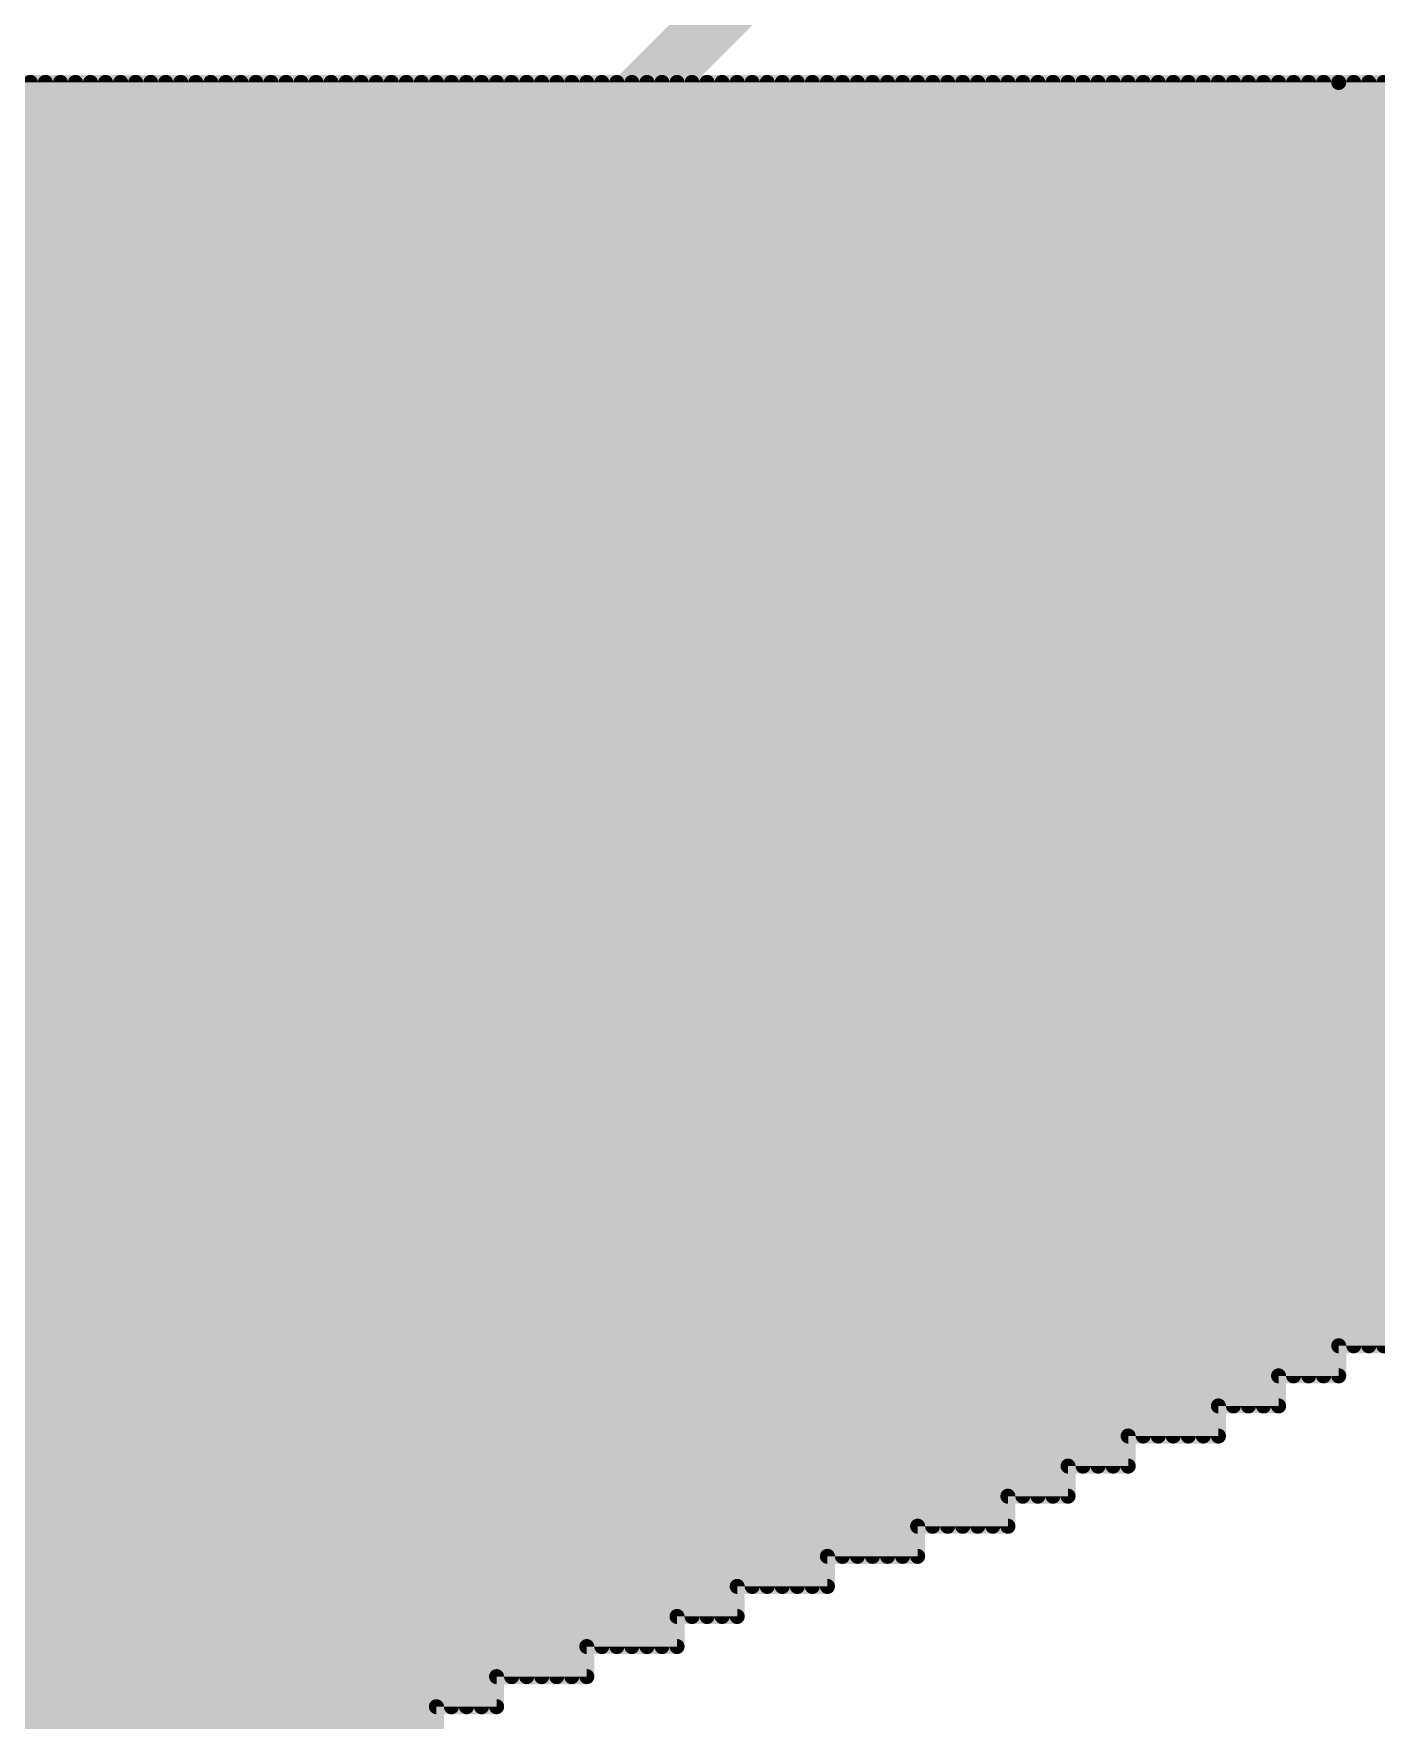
# Model space of a CAD drawing. Extents: x -0.2 to 50.2, y -0.2 to 50.2.
# Drawn here: x 17.04 to 22.84, y 11.49 to 18.78 of the extents above; entities that cross this region are included whole.
import ezdxf

# ---------------------------------------------------------------- set-up
doc = ezdxf.new("R2010")
doc.units = 0
doc.layers.add('1', color=22, linetype='CONTINUOUS')

msp = doc.modelspace()

# ---------------------------------------------------------------- linework, layer by layer
at = {"layer": '1'}
for points, const_width in [([(20.23, 19.08), (19, 17.85)], 0.254), ([(22.674, 18.5649), (1.6351, 18.5649)], 0.0649), ([(17.0245, 18.5649), (17.0245, 10.9026)], 0.0649), ([(17.0894, 18.5649), (17.0894, 10.9026)], 0.0649), ([(17.1544, 18.5649), (17.1544, 10.9026)], 0.0649), ([(17.2193, 18.5649), (17.2193, 10.9026)], 0.0649), ([(17.2843, 18.5649), (17.2843, 11.0325)], 0.0649), ([(17.3492, 18.5649), (17.3492, 11.0325)], 0.0649), ([(17.4141, 18.5649), (17.4141, 11.0325)], 0.0649), ([(17.4791, 18.5649), (17.4791, 11.0325)], 0.0649), ([(17.544, 18.5649), (17.544, 11.0325)], 0.0649), ([(17.6089, 18.5649), (17.6089, 11.0325)], 0.0649), ([(17.6739, 18.5649), (17.6739, 11.1623)], 0.0649), ([(17.7388, 18.5649), (17.7388, 11.1623)], 0.0649), ([(17.8037, 18.5649), (17.8037, 11.1623)], 0.0649), ([(17.8687, 18.5649), (17.8687, 11.1623)], 0.0649), ([(17.9336, 18.5649), (17.9336, 11.1623)], 0.0649), ([(17.9985, 18.5649), (17.9985, 11.1623)], 0.0649), ([(18.0635, 18.5649), (18.0635, 11.2922)], 0.0649), ([(18.1284, 18.5649), (18.1284, 11.2922)], 0.0649), ([(18.1933, 18.5649), (18.1933, 11.2922)], 0.0649), ([(18.2583, 18.5649), (18.2583, 11.2922)], 0.0649), ([(18.3232, 18.5649), (18.3232, 11.2922)], 0.0649), ([(18.3881, 18.5649), (18.3881, 11.2922)], 0.0649), ([(18.4531, 18.5649), (18.4531, 11.4221)], 0.0649), ([(18.518, 18.5649), (18.518, 11.4221)], 0.0649), ([(18.5829, 18.5649), (18.5829, 11.4221)], 0.0649), ([(18.6479, 18.5649), (18.6479, 11.4221)], 0.0649), ([(18.7128, 18.5649), (18.7128, 11.4221)], 0.0649), ([(18.7777, 18.5649), (18.7777, 11.4221)], 0.0649), ([(18.8427, 18.5649), (18.8427, 11.5519)], 0.0649), ([(18.9076, 18.5649), (18.9076, 11.5519)], 0.0649), ([(18.9725, 18.5649), (18.9725, 11.5519)], 0.0649), ([(19.0375, 18.5649), (19.0375, 11.5519)], 0.0649), ([(19.1024, 18.5649), (19.1024, 11.6818)], 0.0649), ([(19.1673, 18.5649), (19.1673, 11.6818)], 0.0649), ([(19.2323, 18.5649), (19.2323, 11.6818)], 0.0649), ([(19.2972, 18.5649), (19.2972, 11.6818)], 0.0649), ([(19.3621, 18.5649), (19.3621, 11.6818)], 0.0649), ([(19.4271, 18.5649), (19.4271, 11.6818)], 0.0649), ([(19.492, 18.5649), (19.492, 11.8117)], 0.0649), ([(19.557, 18.5649), (19.557, 11.8117)], 0.0649), ([(19.6219, 18.5649), (19.6219, 11.8117)], 0.0649), ([(19.6868, 18.5649), (19.6868, 11.8117)], 0.0649), ([(19.7518, 18.5649), (19.7518, 11.8117)], 0.0649), ([(19.8167, 18.5649), (19.8167, 11.8117)], 0.0649), ([(19.8816, 18.5649), (19.8816, 11.9416)], 0.0649), ([(19.9466, 18.5649), (19.9466, 11.9416)], 0.0649), ([(20.0115, 18.5649), (20.0115, 11.9416)], 0.0649), ([(20.0764, 18.5649), (20.0764, 11.9416)], 0.0649), ([(20.1414, 18.5649), (20.1414, 12.0714)], 0.0649), ([(20.2063, 18.5649), (20.2063, 12.0714)], 0.0649), ([(20.2712, 18.5649), (20.2712, 12.0714)], 0.0649), ([(20.3362, 18.5649), (20.3362, 12.0714)], 0.0649), ([(20.4011, 18.5649), (20.4011, 12.0714)], 0.0649), ([(20.466, 18.5649), (20.466, 12.0714)], 0.0649), ([(20.531, 18.5649), (20.531, 12.2013)], 0.0649), ([(20.5959, 18.5649), (20.5959, 12.2013)], 0.0649), ([(20.6608, 18.5649), (20.6608, 12.2013)], 0.0649), ([(20.7258, 18.5649), (20.7258, 12.2013)], 0.0649), ([(20.7907, 18.5649), (20.7907, 12.2013)], 0.0649), ([(20.8556, 18.5649), (20.8556, 12.2013)], 0.0649), ([(20.9206, 18.5649), (20.9206, 12.3312)], 0.0649), ([(20.9855, 18.5649), (20.9855, 12.3312)], 0.0649), ([(21.0504, 18.5649), (21.0504, 12.3312)], 0.0649), ([(21.1154, 18.5649), (21.1154, 12.3312)], 0.0649), ([(21.1803, 18.5649), (21.1803, 12.3312)], 0.0649), ([(21.2452, 18.5649), (21.2452, 12.3312)], 0.0649), ([(21.3102, 18.5649), (21.3102, 12.461)], 0.0649), ([(21.3751, 18.5649), (21.3751, 12.461)], 0.0649), ([(21.44, 18.5649), (21.44, 12.461)], 0.0649), ([(21.505, 18.5649), (21.505, 12.461)], 0.0649), ([(21.5699, 18.5649), (21.5699, 12.5909)], 0.0649), ([(21.6349, 18.5649), (21.6349, 12.5909)], 0.0649), ([(21.6998, 18.5649), (21.6998, 12.5909)], 0.0649), ([(21.7647, 18.5649), (21.7647, 12.5909)], 0.0649), ([(21.8297, 18.5649), (21.8297, 12.7208)], 0.0649), ([(21.8946, 18.5649), (21.8946, 12.7208)], 0.0649), ([(21.9595, 18.5649), (21.9595, 12.7208)], 0.0649), ([(22.0245, 18.5649), (22.0245, 12.7208)], 0.0649), ([(22.0894, 18.5649), (22.0894, 12.7208)], 0.0649), ([(22.1543, 18.5649), (22.1543, 12.7208)], 0.0649), ([(22.2193, 18.5649), (22.2193, 12.8506)], 0.0649), ([(22.2842, 18.5649), (22.2842, 12.8506)], 0.0649), ([(22.3491, 18.5649), (22.3491, 12.8506)], 0.0649), ([(22.4141, 18.5649), (22.4141, 12.8506)], 0.0649), ([(22.479, 18.5649), (22.479, 12.9805)], 0.0649), ([(22.5439, 18.5649), (22.5439, 12.9805)], 0.0649), ([(22.6089, 18.5649), (22.6089, 12.9805)], 0.0649), ([(22.6738, 18.5649), (22.6738, 12.9805)], 0.0649), ([(28.648, 18.5649), (22.674, 18.5649)], 0.0649), ([(22.7387, 18.5649), (22.7387, 13.1104)], 0.0649), ([(22.8037, 18.5649), (22.8037, 13.1104)], 0.0649), ([(22.8686, 18.5649), (22.8686, 13.1104)], 0.0649), ([(19, 17.85), (2.0253, 17.85)], 0.254), ([(22.674, 12.9805), (22.674, 13.1104)], 0.0649), ([(22.674, 13.1104), (22.9338, 13.1104)], 0.0649), ([(22.4143, 12.8506), (22.4143, 12.9805)], 0.0649), ([(22.4143, 12.9805), (22.674, 12.9805)], 0.0649), ([(22.1545, 12.7208), (22.1545, 12.8506)], 0.0649), ([(22.1545, 12.8506), (22.4143, 12.8506)], 0.0649), ([(21.7649, 12.5909), (21.7649, 12.7208)], 0.0649), ([(21.7649, 12.7208), (22.1545, 12.7208)], 0.0649), ([(21.5052, 12.461), (21.5052, 12.5909)], 0.0649), ([(21.5052, 12.5909), (21.7649, 12.5909)], 0.0649), ([(21.2455, 12.3312), (21.2455, 12.461)], 0.0649), ([(21.2455, 12.461), (21.5052, 12.461)], 0.0649), ([(20.8558, 12.2013), (20.8558, 12.3312)], 0.0649), ([(20.8558, 12.3312), (21.2455, 12.3312)], 0.0649), ([(20.4662, 12.0714), (20.4662, 12.2013)], 0.0649), ([(20.4662, 12.2013), (20.8558, 12.2013)], 0.0649), ([(20.0766, 11.9416), (20.0766, 12.0714)], 0.0649), ([(20.0766, 12.0714), (20.4662, 12.0714)], 0.0649), ([(19.8169, 11.8117), (19.8169, 11.9416)], 0.0649), ([(19.8169, 11.9416), (20.0766, 11.9416)], 0.0649), ([(19.4273, 11.6818), (19.4273, 11.8117)], 0.0649), ([(19.4273, 11.8117), (19.8169, 11.8117)], 0.0649), ([(19.0377, 11.5519), (19.0377, 11.6818)], 0.0649), ([(19.0377, 11.6818), (19.4273, 11.6818)], 0.0649), ([(18.7779, 11.4221), (18.7779, 11.5519)], 0.0649), ([(18.7779, 11.5519), (19.0377, 11.5519)], 0.0649)]:
    msp.add_lwpolyline(points, dxfattribs=dict(at, const_width=const_width))
for points, const_width in [([(17.0407, 18.5649, 1), (17.0083, 18.5649)], 0.0325), ([(17.1057, 18.5649, 1), (17.0732, 18.5649)], 0.0325), ([(17.1706, 18.5649, 1), (17.1381, 18.5649)], 0.0325), ([(17.2355, 18.5649, 1), (17.2031, 18.5649)], 0.0325), ([(17.3005, 18.5649, 1), (17.268, 18.5649)], 0.0325), ([(17.3654, 18.5649, 1), (17.333, 18.5649)], 0.0325), ([(17.4304, 18.5649, 1), (17.3979, 18.5649)], 0.0325), ([(17.4953, 18.5649, 1), (17.4628, 18.5649)], 0.0325), ([(17.5602, 18.5649, 1), (17.5278, 18.5649)], 0.0325), ([(17.6252, 18.5649, 1), (17.5927, 18.5649)], 0.0325), ([(17.6901, 18.5649, 1), (17.6576, 18.5649)], 0.0325), ([(17.755, 18.5649, 1), (17.7226, 18.5649)], 0.0325), ([(17.82, 18.5649, 1), (17.7875, 18.5649)], 0.0325), ([(17.8849, 18.5649, 1), (17.8524, 18.5649)], 0.0325), ([(17.9498, 18.5649, 1), (17.9174, 18.5649)], 0.0325), ([(18.0148, 18.5649, 1), (17.9823, 18.5649)], 0.0325), ([(18.0797, 18.5649, 1), (18.0472, 18.5649)], 0.0325), ([(18.1446, 18.5649, 1), (18.1122, 18.5649)], 0.0325), ([(18.2096, 18.5649, 1), (18.1771, 18.5649)], 0.0325), ([(18.2745, 18.5649, 1), (18.242, 18.5649)], 0.0325), ([(18.3394, 18.5649, 1), (18.307, 18.5649)], 0.0325), ([(18.4044, 18.5649, 1), (18.3719, 18.5649)], 0.0325), ([(18.4693, 18.5649, 1), (18.4368, 18.5649)], 0.0325), ([(18.5342, 18.5649, 1), (18.5018, 18.5649)], 0.0325), ([(18.5992, 18.5649, 1), (18.5667, 18.5649)], 0.0325), ([(18.6641, 18.5649, 1), (18.6316, 18.5649)], 0.0325), ([(18.729, 18.5649, 1), (18.6966, 18.5649)], 0.0325), ([(18.794, 18.5649, 1), (18.7615, 18.5649)], 0.0325), ([(18.8589, 18.5649, 1), (18.8264, 18.5649)], 0.0325), ([(18.9238, 18.5649, 1), (18.8914, 18.5649)], 0.0325), ([(18.9888, 18.5649, 1), (18.9563, 18.5649)], 0.0325), ([(19.0537, 18.5649, 1), (19.0212, 18.5649)], 0.0325), ([(19.1186, 18.5649, 1), (19.0862, 18.5649)], 0.0325), ([(19.1836, 18.5649, 1), (19.1511, 18.5649)], 0.0325), ([(19.2485, 18.5649, 1), (19.216, 18.5649)], 0.0325), ([(19.3134, 18.5649, 1), (19.281, 18.5649)], 0.0325), ([(19.3784, 18.5649, 1), (19.3459, 18.5649)], 0.0325), ([(19.4433, 18.5649, 1), (19.4109, 18.5649)], 0.0325), ([(19.5083, 18.5649, 1), (19.4758, 18.5649)], 0.0325), ([(19.5732, 18.5649, 1), (19.5407, 18.5649)], 0.0325), ([(19.6381, 18.5649, 1), (19.6057, 18.5649)], 0.0325), ([(19.7031, 18.5649, 1), (19.6706, 18.5649)], 0.0325), ([(19.768, 18.5649, 1), (19.7355, 18.5649)], 0.0325), ([(19.8329, 18.5649, 1), (19.8005, 18.5649)], 0.0325), ([(19.8979, 18.5649, 1), (19.8654, 18.5649)], 0.0325), ([(19.9628, 18.5649, 1), (19.9303, 18.5649)], 0.0325), ([(20.0277, 18.5649, 1), (19.9953, 18.5649)], 0.0325), ([(20.0927, 18.5649, 1), (20.0602, 18.5649)], 0.0325), ([(20.1576, 18.5649, 1), (20.1251, 18.5649)], 0.0325), ([(20.2225, 18.5649, 1), (20.1901, 18.5649)], 0.0325), ([(20.2875, 18.5649, 1), (20.255, 18.5649)], 0.0325), ([(20.3524, 18.5649, 1), (20.3199, 18.5649)], 0.0325), ([(20.4173, 18.5649, 1), (20.3849, 18.5649)], 0.0325), ([(20.4823, 18.5649, 1), (20.4498, 18.5649)], 0.0325), ([(20.5472, 18.5649, 1), (20.5147, 18.5649)], 0.0325), ([(20.6121, 18.5649, 1), (20.5797, 18.5649)], 0.0325), ([(20.6771, 18.5649, 1), (20.6446, 18.5649)], 0.0325), ([(20.742, 18.5649, 1), (20.7095, 18.5649)], 0.0325), ([(20.8069, 18.5649, 1), (20.7745, 18.5649)], 0.0325), ([(20.8719, 18.5649, 1), (20.8394, 18.5649)], 0.0325), ([(20.9368, 18.5649, 1), (20.9043, 18.5649)], 0.0325), ([(21.0017, 18.5649, 1), (20.9693, 18.5649)], 0.0325), ([(21.0667, 18.5649, 1), (21.0342, 18.5649)], 0.0325), ([(21.1316, 18.5649, 1), (21.0991, 18.5649)], 0.0325), ([(21.1965, 18.5649, 1), (21.1641, 18.5649)], 0.0325), ([(21.2615, 18.5649, 1), (21.229, 18.5649)], 0.0325), ([(21.3264, 18.5649, 1), (21.2939, 18.5649)], 0.0325), ([(21.3913, 18.5649, 1), (21.3589, 18.5649)], 0.0325), ([(21.4563, 18.5649, 1), (21.4238, 18.5649)], 0.0325), ([(21.5212, 18.5649, 1), (21.4888, 18.5649)], 0.0325), ([(21.5862, 18.5649, 1), (21.5537, 18.5649)], 0.0325), ([(21.6511, 18.5649, 1), (21.6186, 18.5649)], 0.0325), ([(21.716, 18.5649, 1), (21.6836, 18.5649)], 0.0325), ([(21.781, 18.5649, 1), (21.7485, 18.5649)], 0.0325), ([(21.8459, 18.5649, 1), (21.8134, 18.5649)], 0.0325), ([(21.9108, 18.5649, 1), (21.8784, 18.5649)], 0.0325), ([(21.9758, 18.5649, 1), (21.9433, 18.5649)], 0.0325), ([(22.0407, 18.5649, 1), (22.0082, 18.5649)], 0.0325), ([(22.1056, 18.5649, 1), (22.0732, 18.5649)], 0.0325), ([(22.1706, 18.5649, 1), (22.1381, 18.5649)], 0.0325), ([(22.2355, 18.5649, 1), (22.203, 18.5649)], 0.0325), ([(22.3004, 18.5649, 1), (22.268, 18.5649)], 0.0325), ([(22.3654, 18.5649, 1), (22.3329, 18.5649)], 0.0325), ([(22.4303, 18.5649, 1), (22.3978, 18.5649)], 0.0325), ([(22.4952, 18.5649, 1), (22.4628, 18.5649)], 0.0325), ([(22.5602, 18.5649, 1), (22.5277, 18.5649)], 0.0325), ([(22.6251, 18.5649, 1), (22.5926, 18.5649)], 0.0325), ([(22.69, 18.5649, 1), (22.6576, 18.5649)], 0.0325), ([(22.674, 18.5812, 1), (22.674, 18.5487)], 0.0325), ([(22.674, 18.5487, 1), (22.674, 18.5812)], 0.0325), ([(22.755, 18.5649, 1), (22.7225, 18.5649)], 0.0325), ([(22.8199, 18.5649, 1), (22.7874, 18.5649)], 0.0325), ([(22.8848, 18.5649, 1), (22.8524, 18.5649)], 0.0325), ([(18.9551, 17.8949, 1), (19.0449, 17.8051)], 0.127), ([(19, 17.7865, 1), (19, 17.9135)], 0.127), ([(22.6903, 13.1104, 1), (22.6578, 13.1104)], 0.0325), ([(22.674, 13.1266, 1), (22.674, 13.0942)], 0.0325), ([(22.7225, 13.1104, 1), (22.755, 13.1104)], 0.0325), ([(22.7874, 13.1104, 1), (22.8199, 13.1104)], 0.0325), ([(22.8524, 13.1104, 1), (22.8848, 13.1104)], 0.0325), ([(22.4305, 12.9805, 1), (22.398, 12.9805)], 0.0325), ([(22.4143, 12.9968, 1), (22.4143, 12.9643)], 0.0325), ([(22.4628, 12.9805, 1), (22.4952, 12.9805)], 0.0325), ([(22.5277, 12.9805, 1), (22.5602, 12.9805)], 0.0325), ([(22.5926, 12.9805, 1), (22.6251, 12.9805)], 0.0325), ([(22.6576, 12.9805, 1), (22.69, 12.9805)], 0.0325), ([(22.6578, 12.9805, 1), (22.6903, 12.9805)], 0.0325), ([(22.674, 12.9643, 1), (22.674, 12.9968)], 0.0325), ([(22.1545, 12.8669, 1), (22.1545, 12.8344)], 0.0325), ([(22.1708, 12.8506, 1), (22.1383, 12.8506)], 0.0325), ([(22.203, 12.8506, 1), (22.2355, 12.8506)], 0.0325), ([(22.268, 12.8506, 1), (22.3004, 12.8506)], 0.0325), ([(22.3329, 12.8506, 1), (22.3654, 12.8506)], 0.0325), ([(22.3978, 12.8506, 1), (22.4303, 12.8506)], 0.0325), ([(22.398, 12.8506, 1), (22.4305, 12.8506)], 0.0325), ([(22.4143, 12.8344, 1), (22.4143, 12.8669)], 0.0325), ([(21.7649, 12.737, 1), (21.7649, 12.7045)], 0.0325), ([(21.7812, 12.7208, 1), (21.7487, 12.7208)], 0.0325), ([(22.1545, 12.7045, 1), (22.1545, 12.737)], 0.0325), ([(21.8134, 12.7208, 1), (21.8459, 12.7208)], 0.0325), ([(21.8784, 12.7208, 1), (21.9108, 12.7208)], 0.0325), ([(21.9433, 12.7208, 1), (21.9758, 12.7208)], 0.0325), ([(22.0082, 12.7208, 1), (22.0407, 12.7208)], 0.0325), ([(22.0732, 12.7208, 1), (22.1056, 12.7208)], 0.0325), ([(22.1381, 12.7208, 1), (22.1706, 12.7208)], 0.0325), ([(22.1383, 12.7208, 1), (22.1708, 12.7208)], 0.0325), ([(21.5052, 12.6071, 1), (21.5052, 12.5747)], 0.0325), ([(21.5214, 12.5909, 1), (21.489, 12.5909)], 0.0325), ([(21.5537, 12.5909, 1), (21.5862, 12.5909)], 0.0325), ([(21.6186, 12.5909, 1), (21.6511, 12.5909)], 0.0325), ([(21.6836, 12.5909, 1), (21.716, 12.5909)], 0.0325), ([(21.7485, 12.5909, 1), (21.781, 12.5909)], 0.0325), ([(21.7487, 12.5909, 1), (21.7812, 12.5909)], 0.0325), ([(21.7649, 12.5747, 1), (21.7649, 12.6071)], 0.0325), ([(21.2617, 12.461, 1), (21.2292, 12.461)], 0.0325), ([(21.2455, 12.4773, 1), (21.2455, 12.4448)], 0.0325), ([(21.2939, 12.461, 1), (21.3264, 12.461)], 0.0325), ([(21.3589, 12.461, 1), (21.3913, 12.461)], 0.0325), ([(21.4238, 12.461, 1), (21.4563, 12.461)], 0.0325), ([(21.4888, 12.461, 1), (21.5212, 12.461)], 0.0325), ([(21.489, 12.461, 1), (21.5214, 12.461)], 0.0325), ([(21.5052, 12.4448, 1), (21.5052, 12.4773)], 0.0325), ([(20.8558, 12.3474, 1), (20.8558, 12.3149)], 0.0325), ([(20.8721, 12.3312, 1), (20.8396, 12.3312)], 0.0325), ([(20.9043, 12.3312, 1), (20.9368, 12.3312)], 0.0325), ([(20.9693, 12.3312, 1), (21.0017, 12.3312)], 0.0325), ([(21.0342, 12.3312, 1), (21.0667, 12.3312)], 0.0325), ([(21.0991, 12.3312, 1), (21.1316, 12.3312)], 0.0325), ([(21.1641, 12.3312, 1), (21.1965, 12.3312)], 0.0325), ([(21.229, 12.3312, 1), (21.2615, 12.3312)], 0.0325), ([(21.2292, 12.3312, 1), (21.2617, 12.3312)], 0.0325), ([(21.2455, 12.3149, 1), (21.2455, 12.3474)], 0.0325), ([(20.4825, 12.2013, 1), (20.45, 12.2013)], 0.0325), ([(20.4662, 12.2175, 1), (20.4662, 12.1851)], 0.0325), ([(20.8558, 12.1851, 1), (20.8558, 12.2175)], 0.0325), ([(20.5147, 12.2013, 1), (20.5472, 12.2013)], 0.0325), ([(20.5797, 12.2013, 1), (20.6121, 12.2013)], 0.0325), ([(20.6446, 12.2013, 1), (20.6771, 12.2013)], 0.0325), ([(20.7095, 12.2013, 1), (20.742, 12.2013)], 0.0325), ([(20.7745, 12.2013, 1), (20.8069, 12.2013)], 0.0325), ([(20.8394, 12.2013, 1), (20.8719, 12.2013)], 0.0325), ([(20.8396, 12.2013, 1), (20.8721, 12.2013)], 0.0325), ([(20.0766, 12.0877, 1), (20.0766, 12.0552)], 0.0325), ([(20.0929, 12.0714, 1), (20.0604, 12.0714)], 0.0325), ([(20.4662, 12.0552, 1), (20.4662, 12.0877)], 0.0325), ([(20.1251, 12.0714, 1), (20.1576, 12.0714)], 0.0325), ([(20.1901, 12.0714, 1), (20.2225, 12.0714)], 0.0325), ([(20.255, 12.0714, 1), (20.2875, 12.0714)], 0.0325), ([(20.3199, 12.0714, 1), (20.3524, 12.0714)], 0.0325), ([(20.3849, 12.0714, 1), (20.4173, 12.0714)], 0.0325), ([(20.4498, 12.0714, 1), (20.4823, 12.0714)], 0.0325), ([(20.45, 12.0714, 1), (20.4825, 12.0714)], 0.0325), ([(19.8331, 11.9416, 1), (19.8006, 11.9416)], 0.0325), ([(19.8169, 11.9578, 1), (19.8169, 11.9253)], 0.0325), ([(19.8654, 11.9416, 1), (19.8979, 11.9416)], 0.0325), ([(19.9303, 11.9416, 1), (19.9628, 11.9416)], 0.0325), ([(19.9953, 11.9416, 1), (20.0277, 11.9416)], 0.0325), ([(20.0602, 11.9416, 1), (20.0927, 11.9416)], 0.0325), ([(20.0604, 11.9416, 1), (20.0929, 11.9416)], 0.0325), ([(20.0766, 11.9253, 1), (20.0766, 11.9578)], 0.0325), ([(19.4435, 11.8117, 1), (19.411, 11.8117)], 0.0325), ([(19.4273, 11.8279, 1), (19.4273, 11.7955)], 0.0325), ([(19.4758, 11.8117, 1), (19.5083, 11.8117)], 0.0325), ([(19.5407, 11.8117, 1), (19.5732, 11.8117)], 0.0325), ([(19.6057, 11.8117, 1), (19.6381, 11.8117)], 0.0325), ([(19.6706, 11.8117, 1), (19.7031, 11.8117)], 0.0325), ([(19.7355, 11.8117, 1), (19.768, 11.8117)], 0.0325), ([(19.8005, 11.8117, 1), (19.8329, 11.8117)], 0.0325), ([(19.8006, 11.8117, 1), (19.8331, 11.8117)], 0.0325), ([(19.8169, 11.7955, 1), (19.8169, 11.8279)], 0.0325), ([(19.0539, 11.6818, 1), (19.0214, 11.6818)], 0.0325), ([(19.0377, 11.6981, 1), (19.0377, 11.6656)], 0.0325), ([(19.0862, 11.6818, 1), (19.1186, 11.6818)], 0.0325), ([(19.1511, 11.6818, 1), (19.1836, 11.6818)], 0.0325), ([(19.216, 11.6818, 1), (19.2485, 11.6818)], 0.0325), ([(19.281, 11.6818, 1), (19.3134, 11.6818)], 0.0325), ([(19.3459, 11.6818, 1), (19.3784, 11.6818)], 0.0325), ([(19.4109, 11.6818, 1), (19.4433, 11.6818)], 0.0325), ([(19.411, 11.6818, 1), (19.4435, 11.6818)], 0.0325), ([(19.4273, 11.6656, 1), (19.4273, 11.6981)], 0.0325), ([(18.7779, 11.5682, 1), (18.7779, 11.5357)], 0.0325), ([(18.7942, 11.5519, 1), (18.7617, 11.5519)], 0.0325), ([(19.0377, 11.5357, 1), (19.0377, 11.5682)], 0.0325), ([(18.8264, 11.5519, 1), (18.8589, 11.5519)], 0.0325), ([(18.8914, 11.5519, 1), (18.9238, 11.5519)], 0.0325), ([(18.9563, 11.5519, 1), (18.9888, 11.5519)], 0.0325), ([(19.0212, 11.5519, 1), (19.0537, 11.5519)], 0.0325), ([(19.0214, 11.5519, 1), (19.0539, 11.5519)], 0.0325)]:
    msp.add_lwpolyline(points, format="xyb", dxfattribs=dict(at, const_width=const_width))

doc.saveas('drawing.dxf')
